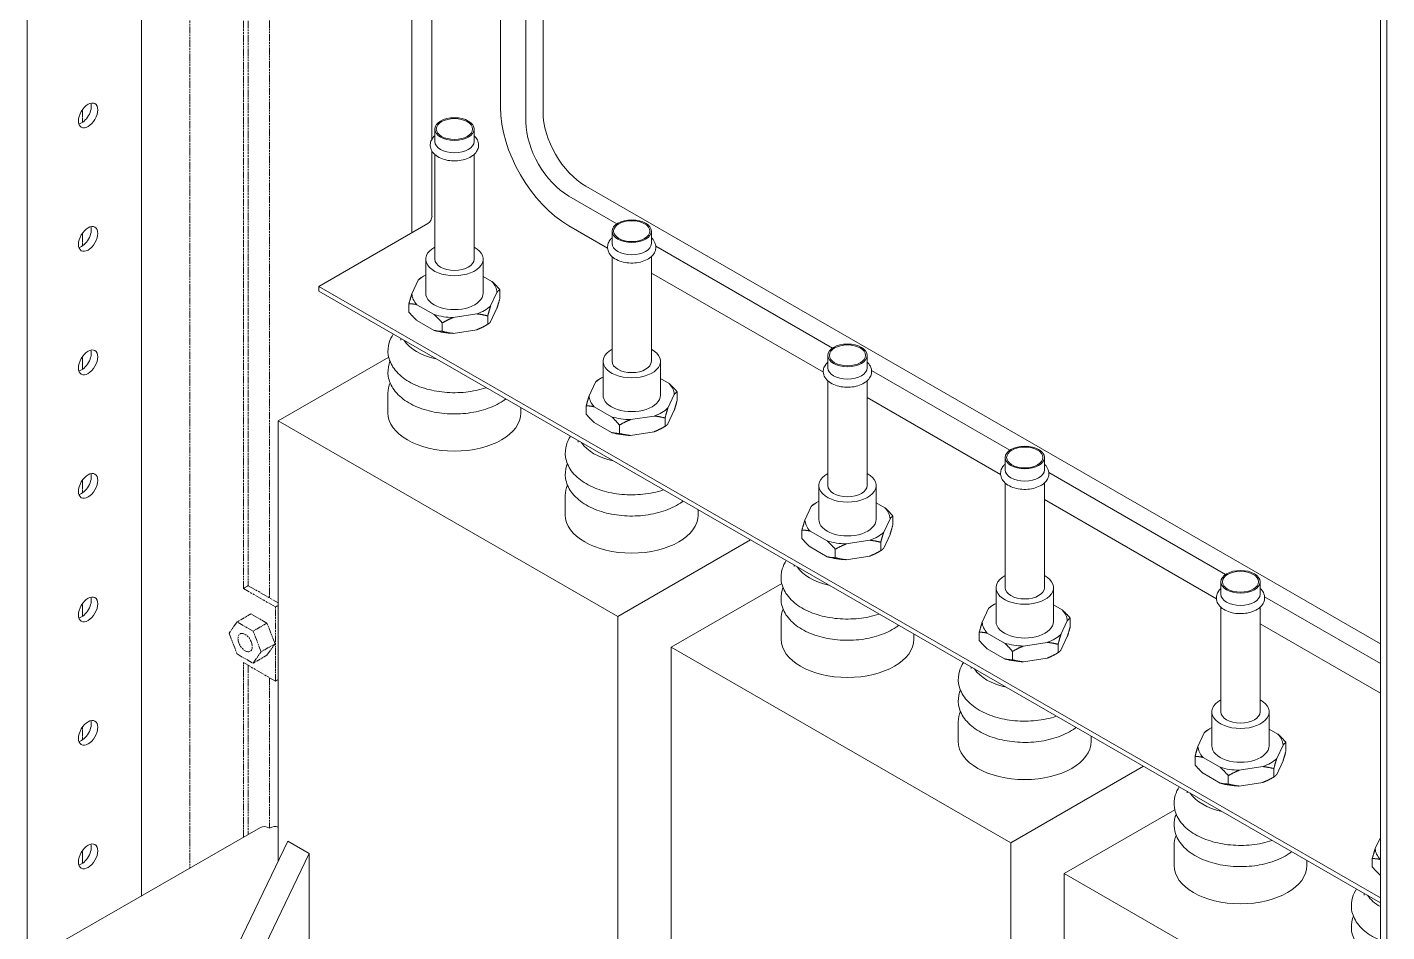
# Model space of a CAD drawing. Header units: millimetres. Extents: x 0 to 8410, y 0 to 5940.
# Drawn here: x 6887.2 to 7337.3, y 4043.9 to 4343.3 of the extents above; entities that cross this region are included whole.
import ezdxf

# ---------------------------------------------------------------- set-up
doc = ezdxf.new("R2010")
doc.units = ezdxf.units.MM
doc.header["$LTSCALE"] = 10
doc.linetypes.add('DOUBLE_DASH_CHAIN', pattern=[1.2403, 0.6614, -0.0827, 0.1654, -0.0827, 0.1654, -0.0827])
doc.layers.add('가시적인 것(ISO)', color=3, linetype='Continuous', lineweight=5, true_color=0x00ff00)
doc.layers.add('참조(ISO)', color=6, linetype='DOUBLE_DASH_CHAIN', lineweight=5, true_color=0xff00ff)

msp = doc.modelspace()

# ---------------------------------------------------------------- linework, layer by layer
at = {"layer": '가시적인 것(ISO)'}
for p, q in [((6887.18, 3452.78), (6887.18, 5110.31)), ((7335.14, 3155.53), (7335.14, 4844.17)), ((7337.26, 3154.3), (7337.26, 4842.95)), ((7014.47, 4275.29), (7014.47, 4607.99)), ((7021.18, 4306.33), (7021.18, 4589.82)), ((7043.81, 4501.6), (7043.81, 4316.84)), ((7052.3, 4311.95), (7052.3, 4496.72)), ((7057.95, 4499.97), (7057.95, 4315.21)), ((6925.02, 4055.76), (6925.02, 4374.74)), ((7022.11, 4309.64), (7022.11, 4305.55)), ((7035.11, 4309.64), (7035.11, 4305.55)), ((7021.18, 4280.79), (7021.18, 4302.32)), ((7022.11, 4301.21), (7022.11, 4266.55)), ((7035.11, 4301.21), (7035.11, 4266.55)), ((7072.09, 4290.71), (7335.14, 4139.24)), ((7082.37, 4278.28), (7066.44, 4287.46)), ((6983.71, 4257.57), (7019.77, 4278.34)), ((7066.44, 4277.65), (7079.31, 4270.23)), ((7080.8, 4275.84), (7080.8, 4271.75)), ((7093.8, 4275.84), (7093.8, 4271.75)), ((7080.8, 4267.42), (7080.8, 4232.76)), ((7093.8, 4267.42), (7093.8, 4232.76)), ((7153.79, 4237.16), (7095.28, 4270.85)), ((7019.11, 4266.55), (7019.11, 4255.35)), ((7038.11, 4266.55), (7038.11, 4255.35)), ((7016.61, 4259.61), (7014.52, 4255.13)), ((7018.61, 4261.07), (7017.57, 4260.47)), ((7041, 4259.21), (7038.11, 4260.88)), ((7093.8, 4261.89), (7150.73, 4229.11)), ((6983.71, 4255.94), (6983.71, 4257.57)), ((7335.14, 4055.2), (6983.71, 4257.57)), ((7335.14, 4053.56), (6983.71, 4255.94)), ((7040.6, 4251.1), (7042.69, 4255.58)), ((7043.67, 4253.67), (7043.67, 4256.45)), ((7013.55, 4249.03), (7013.55, 4251.8)), ((7016.21, 4251.5), (7021.91, 4248.22)), ((7042.69, 4250.35), (7040.6, 4245.87)), ((7021.91, 4242.98), (7016.21, 4246.27)), ((7024.57, 4242.68), (7024.57, 4245.46)), ((7028.21, 4247.24), (7035.99, 4248.45)), ((7038.61, 4244.41), (7039.65, 4245.01)), ((7039.63, 4245), (7039.63, 4247.78)), ((7010.91, 4240.27), (7010.91, 4239.74)), ((7035.99, 4243.21), (7028.21, 4242.01)), ((7006.85, 4234.12), (6970.27, 4213.06)), ((7077.8, 4232.76), (7077.8, 4221.56)), ((7096.8, 4232.76), (7096.8, 4221.56)), ((7152.22, 4234.72), (7152.22, 4230.63)), ((7165.22, 4234.72), (7165.22, 4230.63)), ((7077.3, 4227.27), (7076.26, 4226.67)), ((7099.69, 4225.41), (7096.8, 4227.08)), ((7152.22, 4226.29), (7152.22, 4191.63)), ((7165.22, 4226.29), (7165.22, 4191.63)), ((7212.48, 4203.36), (7166.7, 4229.72)), ((7006.61, 4222.16), (7006.61, 4215.7)), ((7075.3, 4225.81), (7073.21, 4221.33)), ((7102.35, 4219.87), (7102.35, 4222.65)), ((7050.61, 4217.41), (7050.61, 4215.7)), ((7072.24, 4215.23), (7072.24, 4218.01)), ((7074.9, 4217.7), (7080.6, 4214.42)), ((7099.29, 4217.3), (7101.38, 4221.79)), ((7165.22, 4220.76), (7209.42, 4195.31)), ((6970.27, 4213.06), (7082.7, 4148.31)), ((6970.27, 4067.27), (6970.27, 4213.06)), ((7086.9, 4213.45), (7094.68, 4214.65)), ((7098.32, 4211.2), (7098.32, 4213.98)), ((7101.38, 4216.55), (7099.29, 4212.07)), ((7080.6, 4209.19), (7074.9, 4212.47)), ((7083.26, 4208.88), (7083.26, 4211.66)), ((7094.68, 4209.42), (7086.9, 4208.22)), ((7097.3, 4210.61), (7098.34, 4211.21)), ((7069.6, 4206.48), (7069.6, 4205.94)), ((7210.91, 4200.92), (7210.91, 4196.83)), ((7223.91, 4200.92), (7223.91, 4196.83)), ((7283.89, 4162.23), (7225.39, 4195.92)), ((7149.22, 4191.63), (7149.22, 4180.43)), ((7168.22, 4191.63), (7168.22, 4180.43)), ((7210.91, 4192.49), (7210.91, 4157.83)), ((7223.91, 4192.49), (7223.91, 4157.83)), ((7065.3, 4188.36), (7065.3, 4181.91)), ((7148.72, 4186.15), (7147.67, 4185.54)), ((7171.11, 4184.29), (7168.22, 4185.95)), ((7223.91, 4186.97), (7280.83, 4154.18)), ((7109.3, 4183.62), (7109.3, 4181.91)), ((7146.72, 4184.68), (7144.63, 4180.2)), ((7173.77, 4178.75), (7173.77, 4181.53)), ((7143.66, 4174.1), (7143.66, 4176.88)), ((7170.71, 4176.18), (7172.8, 4180.66)), ((7082.7, 4148.31), (7126.65, 4173.62)), ((7146.32, 4176.57), (7152.02, 4173.29)), ((7158.32, 4172.32), (7166.1, 4173.52)), ((7169.74, 4170.08), (7169.74, 4172.86)), ((7172.8, 4175.43), (7170.71, 4170.94)), ((7152.02, 4168.06), (7146.32, 4171.34)), ((7154.68, 4167.75), (7154.68, 4170.53)), ((7166.1, 4168.29), (7158.32, 4167.09)), ((7168.72, 4169.48), (7169.76, 4170.09)), ((7141.02, 4165.35), (7141.02, 4164.82)), ((7136.96, 4159.2), (7100.38, 4138.13)), ((7282.32, 4159.79), (7282.32, 4155.7)), ((7295.32, 4159.79), (7295.32, 4155.7)), ((7207.91, 4157.83), (7207.91, 4146.63)), ((7226.91, 4157.83), (7226.91, 4146.63)), ((7335.14, 4132.72), (7296.81, 4154.79)), ((7205.41, 4150.89), (7203.32, 4146.4)), ((7207.4, 4152.35), (7206.36, 4151.74)), ((7229.8, 4150.49), (7226.91, 4152.16)), ((7282.32, 4151.36), (7282.32, 4116.71)), ((7295.32, 4151.36), (7295.32, 4116.71)), ((7082.7, 3955.62), (7082.7, 4148.31)), ((7136.72, 4147.24), (7136.72, 4140.78)), ((7229.4, 4142.38), (7231.49, 4146.86)), ((7232.46, 4144.95), (7232.46, 4147.73)), ((7295.32, 4145.84), (7335.14, 4122.91)), ((7180.72, 4142.49), (7180.72, 4140.78)), ((7202.35, 4140.3), (7202.35, 4143.08)), ((7205.01, 4142.78), (7210.71, 4139.5)), ((7231.49, 4141.63), (7229.4, 4137.15)), ((7100.38, 4138.13), (7212.81, 4073.39)), ((7100.38, 3992.34), (7100.38, 4138.13)), ((7210.71, 4134.26), (7205.01, 4137.54)), ((7213.37, 4133.96), (7213.37, 4136.74)), ((7217.01, 4138.52), (7224.79, 4139.72)), ((7227.41, 4135.69), (7228.45, 4136.29)), ((7228.43, 4136.28), (7228.43, 4139.06)), ((7224.79, 4134.49), (7217.01, 4133.29)), ((7199.71, 4131.55), (7199.71, 4131.02)), ((7279.32, 4116.71), (7279.32, 4105.51)), ((7298.32, 4116.71), (7298.32, 4105.51)), ((7195.41, 4113.44), (7195.41, 4106.98)), ((7276.83, 4109.76), (7274.74, 4105.28)), ((7278.82, 4111.22), (7277.78, 4110.62)), ((7301.22, 4109.36), (7298.32, 4111.03)), ((7239.41, 4108.69), (7239.41, 4106.98)), ((7300.82, 4101.25), (7302.91, 4105.74)), ((7303.88, 4103.82), (7303.88, 4106.6)), ((7273.77, 4099.18), (7273.77, 4101.96)), ((7276.43, 4101.65), (7282.13, 4098.37)), ((7302.91, 4100.5), (7300.82, 4096.02)), ((7212.81, 4073.39), (7256.76, 4098.7)), ((7282.13, 4093.14), (7276.43, 4096.42)), ((7288.43, 4097.4), (7296.21, 4098.6)), ((7299.85, 4095.15), (7299.85, 4097.93)), ((7284.79, 4092.83), (7284.79, 4095.61)), ((7296.21, 4093.37), (7288.43, 4092.16)), ((7298.82, 4094.56), (7299.86, 4095.16)), ((7271.12, 4090.43), (7271.12, 4089.89)), ((7267.07, 4084.27), (7230.49, 4063.21)), ((6964.45, 4078.47), (6895.15, 4038.56)), ((6973.45, 4073.88), (6946.23, 4017.32)), ((6973.45, 4073.88), (6980.52, 4069.8)), ((7212.81, 3880.69), (7212.81, 4073.39)), ((7335.14, 4075.15), (7333.43, 4071.48)), ((6953.3, 4013.25), (6980.52, 4069.8)), ((6980.52, 4028.93), (6980.52, 4069.8)), ((7266.82, 4072.31), (7266.82, 4065.86)), ((7310.82, 4067.56), (7310.82, 4065.86)), ((7332.46, 4065.38), (7332.46, 4068.16)), ((7335.12, 4067.85), (7335.14, 4067.84)), ((7230.49, 4063.21), (7335.14, 4002.94)), ((7230.49, 3917.42), (7230.49, 4063.21)), ((7335.14, 4062.61), (7335.12, 4062.62)), ((7329.81, 4056.63), (7329.81, 4056.09))]:
    msp.add_line(p, q, dxfattribs=at)
for centre, major_axis, ratio in [((6907.34, 4314.15), (-2.25, -3.9), 0.578093), ((7028.61, 4309.64), (6.5, 0), 0.575862), ((7028.61, 4309.64), (6, 0), 0.575862), ((6907.34, 4273.27), (-2.25, -3.9), 0.578093), ((7087.3, 4275.84), (6.5, 0), 0.575862), ((7087.3, 4275.84), (6, 0), 0.575862), ((6907.34, 4232.4), (-2.25, -3.9), 0.578093), ((7158.72, 4234.72), (6.5, 0), 0.575862), ((7158.72, 4234.72), (6, 0), 0.575862), ((7217.41, 4200.92), (6.5, 0), 0.575862), ((7217.41, 4200.92), (6, 0), 0.575862), ((6907.34, 4191.52), (-2.25, -3.9), 0.578093), ((7288.82, 4159.79), (6.5, 0), 0.575862), ((7288.82, 4159.79), (6, 0), 0.575862), ((6907.34, 4150.64), (-2.25, -3.9), 0.578093), ((6907.34, 4109.77), (-2.25, -3.9), 0.578093), ((6907.34, 4068.89), (-2.25, -3.9), 0.578093)]:
    msp.add_ellipse(centre, major_axis=major_axis, ratio=ratio, dxfattribs=at)
for centre, major_axis, ratio, start_param, end_param in [((6905.22, 4315.37), (2.25, 3.9), 0.578093, 3.631445, 5.793333), ((7066.44, 4303.81), (15.97, -27.73), 0.578093, 3.928925, 5.499721), ((7066.44, 4303.81), (-9.98, 17.33), 0.578093, 0.787332, 2.358128), ((7072.09, 4307.07), (9.98, -17.33), 0.578093, 3.928925, 5.499721), ((7028.61, 4305.55), (6.5, 0), 0.575862, 3.141593, 6.283185), ((7019.77, 4279.98), (1, 1.73), 0.578093, 3.925057, 5.495853), ((6905.22, 4274.5), (2.25, 3.9), 0.578093, 3.631445, 5.793333), ((7087.3, 4271.75), (6.5, 0), 0.575862, 3.141593, 6.283185), ((7028.61, 4266.55), (9.5, 0), 0.575862, 2.324317, 7.100461), ((7028.61, 4266.55), (6.5, 0), 0.575862, 3.141593, 6.283185), ((7028.61, 4255.35), (-14.09, 0), 0.575862, 5.45242, 5.731342), ((7028.61, 4255.35), (14.09, 0), 0.575862, 0.028245, 0.495354), ((7028.61, 4255.35), (-14.09, 0), 0.575862, 0.028245, 0.495354), ((7028.61, 4255.35), (-9.5, 0), 0.575862, 0, 3.141593), ((7028.61, 4255.35), (14.09, 0), 0.575862, 5.264233, 5.731342), ((7028.61, 4255.35), (14.09, 0), 0.575862, 4.217035, 4.684144), ((7028.61, 4250.12), (-14.09, 0), 0.575862, 2.12264, 2.360047), ((7028.61, 4250.12), (-14.09, 0), 0.575862, 1.075442, 1.542552), ((6905.22, 4233.62), (2.25, 3.9), 0.578093, 3.631445, 5.793333), ((7028.61, 4243.17), (-17.7, 0), 0.575862, 0.353573, 1.217223), ((7087.3, 4232.76), (9.5, 0), 0.575862, 2.324317, 7.100461), ((7087.3, 4232.76), (6.5, 0), 0.575862, 3.141593, 6.283185), ((7087.3, 4221.56), (-14.09, 0), 0.575862, 5.45242, 5.731342), ((7158.72, 4230.63), (6.5, 0), 0.575862, 3.141593, 6.283185), ((7087.3, 4221.56), (14.09, 0), 0.575862, 0.028245, 0.495354), ((7087.3, 4221.56), (-14.09, 0), 0.575862, 0.028245, 0.495354), ((7087.3, 4221.56), (-9.5, 0), 0.575862, 0, 3.141593), ((7087.3, 4221.56), (14.09, 0), 0.575862, 5.264233, 5.731342), ((7028.61, 4215.7), (22, 0), 0.575862, 3.141593, 6.283185), ((7087.3, 4221.56), (14.09, 0), 0.575862, 4.217035, 4.684144), ((7087.3, 4216.33), (-14.09, 0), 0.575862, 1.075442, 1.542552), ((7087.3, 4216.33), (-14.09, 0), 0.575862, 2.12264, 2.360047), ((7087.3, 4209.38), (-17.7, 0), 0.575862, 0.353573, 1.217223), ((6905.22, 4192.74), (2.25, 3.9), 0.578093, 3.631445, 5.793333), ((7158.72, 4191.63), (9.5, 0), 0.575862, 2.324317, 7.100461), ((7217.41, 4196.83), (6.5, 0), 0.575862, 3.141593, 6.283185), ((7158.72, 4191.63), (6.5, 0), 0.575862, 3.141593, 6.283185), ((7158.72, 4180.43), (-14.09, 0), 0.575862, 5.45242, 5.731342), ((7087.3, 4181.91), (22, 0), 0.575862, 3.141593, 6.283185), ((7158.72, 4180.43), (14.09, 0), 0.575862, 0.028245, 0.495354), ((7158.72, 4180.43), (-14.09, 0), 0.575862, 0.028245, 0.495354), ((7158.72, 4180.43), (-9.5, 0), 0.575862, 0, 3.141593), ((7158.72, 4180.43), (14.09, 0), 0.575862, 4.217035, 4.684144), ((7158.72, 4180.43), (14.09, 0), 0.575862, 5.264233, 5.731342), ((7158.72, 4175.2), (-14.09, 0), 0.575862, 1.075442, 1.542552), ((7158.72, 4175.2), (-14.09, 0), 0.575862, 2.12264, 2.360047), ((7158.72, 4168.25), (-17.7, 0), 0.575862, 0.353573, 1.217223), ((7217.41, 4157.83), (9.5, 0), 0.575862, 2.324317, 7.100461), ((6905.22, 4151.86), (2.25, 3.9), 0.578093, 3.631445, 5.793333), ((7217.41, 4157.83), (6.5, 0), 0.575862, 3.141593, 6.283185), ((7288.82, 4155.7), (6.5, 0), 0.575862, 3.141593, 6.283185), ((7217.41, 4146.63), (-14.09, 0), 0.575862, 5.45242, 5.731342), ((7217.41, 4146.63), (14.09, 0), 0.575862, 0.028245, 0.495354), ((7217.41, 4146.63), (-14.09, 0), 0.575862, 0.028245, 0.495354), ((7217.41, 4146.63), (-9.5, 0), 0.575862, 0, 3.141593), ((7158.72, 4140.78), (22, 0), 0.575862, 3.141593, 6.283185), ((7217.41, 4146.63), (14.09, 0), 0.575862, 5.264233, 5.731342), ((7217.41, 4146.63), (14.09, 0), 0.575862, 4.217035, 4.684144), ((7217.41, 4141.4), (-14.09, 0), 0.575862, 1.075442, 1.542552), ((7217.41, 4141.4), (-14.09, 0), 0.575862, 2.12264, 2.360047), ((7217.41, 4134.45), (-17.7, 0), 0.575862, 0.353573, 1.217223), ((7288.82, 4116.71), (9.5, 0), 0.575862, 2.324317, 7.100461), ((6905.22, 4110.99), (2.25, 3.9), 0.578093, 3.631445, 5.793333), ((7288.82, 4116.71), (6.5, 0), 0.575862, 3.141593, 6.283185), ((7288.82, 4105.51), (-14.09, 0), 0.575862, 5.45242, 5.731342), ((7288.82, 4105.51), (14.09, 0), 0.575862, 0.028245, 0.495354), ((7217.41, 4106.98), (22, 0), 0.575862, 3.141593, 6.283185), ((7288.82, 4105.51), (-14.09, 0), 0.575862, 0.028245, 0.495354), ((7288.82, 4105.51), (-9.5, 0), 0.575862, 0, 3.141593), ((7288.82, 4105.51), (14.09, 0), 0.575862, 5.264233, 5.731342), ((7288.82, 4105.51), (14.09, 0), 0.575862, 4.217035, 4.684144), ((7288.82, 4100.27), (-14.09, 0), 0.575862, 1.075442, 1.542552), ((7288.82, 4100.27), (-14.09, 0), 0.575862, 2.12264, 2.360047), ((7288.82, 4093.33), (-17.7, 0), 0.575862, 0.353573, 1.217223), ((6967.44, 4073.27), (-2.99, 5.2), 0.578093, 5.499721, 6.283185), ((6967.44, 4073.27), (2.99, 5.2), 0.578093, 0.053737, 0.783464), ((6905.22, 4070.11), (2.25, 3.9), 0.578093, 3.631445, 5.793333), ((7347.51, 4071.71), (-14.09, 0), 0.575862, 0.028245, 0.495354), ((7288.82, 4065.86), (22, 0), 0.575862, 3.141593, 6.283185), ((7347.51, 4059.53), (-17.7, 0), 0.575862, 0.353573, 0.796635)]:
    msp.add_ellipse(centre, major_axis=major_axis, ratio=ratio, start_param=start_param, end_param=end_param, dxfattribs=at)
for points, knots in [([(7035.11, 4307.44), (7035.31, 4307.25), (7035.5, 4307.06), (7036.07, 4306.35), (7036.38, 4305.76), (7036.63, 4304.62), (7036.64, 4304.09), (7036.42, 4303.07), (7036.21, 4302.59), (7035.59, 4301.65), (7035.15, 4301.21), (7034.06, 4300.4), (7033.38, 4300.04), (7031.89, 4299.49), (7031.06, 4299.29), (7029.38, 4299.08), (7028.51, 4299.05), (7026.82, 4299.18), (7025.99, 4299.33), (7024.42, 4299.79), (7023.68, 4300.11), (7022.39, 4300.92), (7021.82, 4301.41), (7021.03, 4302.51), (7020.77, 4303.09), (7020.57, 4304.22), (7020.6, 4304.75), (7020.86, 4305.76), (7021.09, 4306.23), (7021.61, 4306.94), (7021.84, 4307.2), (7022.11, 4307.44)], [0.220737, 0.220737, 0.220737, 0.220737, 0.35044, 0.35044, 0.656875, 0.656875, 0.904548, 0.904548, 1.151204, 1.151204, 1.442444, 1.442444, 1.784563, 1.784563, 2.13682, 2.13682, 2.484528, 2.484528, 2.831514, 2.831514, 3.182606, 3.182606, 3.531224, 3.531224, 3.829126, 3.829126, 4.073744, 4.073744, 4.323595, 4.323595, 4.491652, 4.491652, 4.491652, 4.491652]), ([(7093.8, 4273.64), (7094, 4273.46), (7094.19, 4273.26), (7094.76, 4272.55), (7095.07, 4271.97), (7095.32, 4270.83), (7095.33, 4270.29), (7095.11, 4269.27), (7094.9, 4268.79), (7094.28, 4267.85), (7093.84, 4267.41), (7092.75, 4266.6), (7092.07, 4266.25), (7090.58, 4265.69), (7089.75, 4265.5), (7088.07, 4265.28), (7087.2, 4265.26), (7085.51, 4265.38), (7084.68, 4265.53), (7083.11, 4266), (7082.37, 4266.31), (7081.08, 4267.12), (7080.51, 4267.61), (7079.72, 4268.71), (7079.46, 4269.29), (7079.26, 4270.42), (7079.29, 4270.95), (7079.55, 4271.96), (7079.78, 4272.43), (7080.3, 4273.14), (7080.53, 4273.4), (7080.8, 4273.64)], [0.220737, 0.220737, 0.220737, 0.220737, 0.35044, 0.35044, 0.656875, 0.656875, 0.904548, 0.904548, 1.151204, 1.151204, 1.442444, 1.442444, 1.784563, 1.784563, 2.13682, 2.13682, 2.484528, 2.484528, 2.831514, 2.831514, 3.182606, 3.182606, 3.531224, 3.531224, 3.829126, 3.829126, 4.073744, 4.073744, 4.323595, 4.323595, 4.491652, 4.491652, 4.491652, 4.491652]), ([(7039.15, 4224.01), (7039.11, 4224), (7039.08, 4223.99), (7036.94, 4223.28), (7034.67, 4222.81), (7030.03, 4222.32), (7027.66, 4222.3), (7023.02, 4222.73), (7020.76, 4223.17), (7016.53, 4224.48), (7014.56, 4225.36), (7011.15, 4227.53), (7009.7, 4228.83), (7007.64, 4231.68), (7006.96, 4233.22), (7006.5, 4236.2), (7006.61, 4237.62), (7007.32, 4239.94), (7007.78, 4240.87), (7008.36, 4241.74)], [1.829443, 1.829443, 1.829443, 1.829443, 1.835235, 1.835235, 2.176147, 2.176147, 2.513887, 2.513887, 2.851509, 2.851509, 3.192151, 3.192151, 3.532217, 3.532217, 3.839092, 3.839092, 4.101074, 4.101074, 4.293837, 4.293837, 4.293837, 4.293837]), ([(7045.61, 4220.29), (7045.32, 4220.07), (7045.02, 4219.86), (7043.06, 4218.54), (7041.13, 4217.64), (7036.94, 4216.25), (7034.67, 4215.78), (7030.03, 4215.29), (7027.66, 4215.27), (7023.02, 4215.7), (7020.76, 4216.14), (7016.53, 4217.45), (7014.56, 4218.33), (7011.15, 4220.5), (7009.7, 4221.8), (7007.64, 4224.65), (7006.96, 4226.19), (7006.5, 4229.17), (7006.61, 4230.59), (7007.1, 4232.19), (7007.19, 4232.45), (7007.3, 4232.71)], [1.433438, 1.433438, 1.433438, 1.433438, 1.495979, 1.495979, 1.835235, 1.835235, 2.176147, 2.176147, 2.513887, 2.513887, 2.851509, 2.851509, 3.192151, 3.192151, 3.532217, 3.532217, 3.839092, 3.839092, 4.101074, 4.101074, 4.152965, 4.152965, 4.152965, 4.152965]), ([(7165.22, 4232.51), (7165.42, 4232.33), (7165.61, 4232.13), (7166.18, 4231.42), (7166.48, 4230.84), (7166.74, 4229.7), (7166.74, 4229.16), (7166.53, 4228.14), (7166.32, 4227.66), (7165.7, 4226.73), (7165.26, 4226.29), (7164.17, 4225.47), (7163.49, 4225.12), (7161.99, 4224.57), (7161.17, 4224.37), (7159.48, 4224.15), (7158.62, 4224.13), (7156.93, 4224.26), (7156.09, 4224.4), (7154.53, 4224.87), (7153.79, 4225.19), (7152.49, 4226), (7151.93, 4226.49), (7151.14, 4227.58), (7150.87, 4228.16), (7150.68, 4229.29), (7150.7, 4229.82), (7150.96, 4230.83), (7151.2, 4231.31), (7151.71, 4232.01), (7151.95, 4232.28), (7152.22, 4232.51)], [0.220737, 0.220737, 0.220737, 0.220737, 0.35044, 0.35044, 0.656875, 0.656875, 0.904548, 0.904548, 1.151204, 1.151204, 1.442444, 1.442444, 1.784563, 1.784563, 2.13682, 2.13682, 2.484528, 2.484528, 2.831514, 2.831514, 3.182606, 3.182606, 3.531224, 3.531224, 3.829126, 3.829126, 4.073744, 4.073744, 4.323595, 4.323595, 4.491652, 4.491652, 4.491652, 4.491652]), ([(7097.84, 4190.21), (7097.8, 4190.2), (7097.77, 4190.19), (7095.63, 4189.48), (7093.36, 4189.01), (7088.72, 4188.52), (7086.35, 4188.51), (7081.71, 4188.93), (7079.45, 4189.37), (7075.22, 4190.69), (7073.25, 4191.57), (7069.84, 4193.74), (7068.39, 4195.03), (7066.33, 4197.89), (7065.65, 4199.42), (7065.19, 4202.41), (7065.3, 4203.83), (7066.01, 4206.14), (7066.47, 4207.08), (7067.05, 4207.95)], [1.829443, 1.829443, 1.829443, 1.829443, 1.835235, 1.835235, 2.176147, 2.176147, 2.513887, 2.513887, 2.851509, 2.851509, 3.192151, 3.192151, 3.532217, 3.532217, 3.839092, 3.839092, 4.101074, 4.101074, 4.293837, 4.293837, 4.293837, 4.293837]), ([(7104.3, 4186.49), (7104.01, 4186.27), (7103.71, 4186.06), (7101.75, 4184.74), (7099.82, 4183.84), (7095.63, 4182.45), (7093.36, 4181.98), (7088.72, 4181.49), (7086.35, 4181.48), (7081.71, 4181.9), (7079.45, 4182.34), (7075.22, 4183.66), (7073.25, 4184.53), (7069.84, 4186.71), (7068.39, 4188), (7066.33, 4190.86), (7065.65, 4192.39), (7065.19, 4195.38), (7065.3, 4196.79), (7065.79, 4198.39), (7065.88, 4198.65), (7065.99, 4198.91)], [1.433438, 1.433438, 1.433438, 1.433438, 1.495979, 1.495979, 1.835235, 1.835235, 2.176147, 2.176147, 2.513887, 2.513887, 2.851509, 2.851509, 3.192151, 3.192151, 3.532217, 3.532217, 3.839092, 3.839092, 4.101074, 4.101074, 4.152965, 4.152965, 4.152965, 4.152965]), ([(7223.91, 4198.72), (7224.11, 4198.53), (7224.3, 4198.33), (7224.87, 4197.62), (7225.17, 4197.04), (7225.43, 4195.9), (7225.43, 4195.37), (7225.22, 4194.34), (7225.01, 4193.86), (7224.39, 4192.93), (7223.95, 4192.49), (7222.86, 4191.68), (7222.18, 4191.32), (7220.68, 4190.77), (7219.86, 4190.57), (7218.17, 4190.36), (7217.31, 4190.33), (7215.62, 4190.46), (7214.78, 4190.61), (7213.22, 4191.07), (7212.48, 4191.39), (7211.18, 4192.2), (7210.62, 4192.69), (7209.83, 4193.78), (7209.56, 4194.37), (7209.37, 4195.5), (7209.39, 4196.03), (7209.65, 4197.03), (7209.89, 4197.51), (7210.4, 4198.22), (7210.64, 4198.48), (7210.91, 4198.72)], [0.220737, 0.220737, 0.220737, 0.220737, 0.35044, 0.35044, 0.656875, 0.656875, 0.904548, 0.904548, 1.151204, 1.151204, 1.442444, 1.442444, 1.784563, 1.784563, 2.13682, 2.13682, 2.484528, 2.484528, 2.831514, 2.831514, 3.182606, 3.182606, 3.531224, 3.531224, 3.829126, 3.829126, 4.073744, 4.073744, 4.323595, 4.323595, 4.491652, 4.491652, 4.491652, 4.491652]), ([(7169.26, 4149.09), (7169.22, 4149.08), (7169.19, 4149.06), (7167.05, 4148.36), (7164.78, 4147.88), (7160.13, 4147.4), (7157.76, 4147.38), (7153.13, 4147.8), (7150.86, 4148.24), (7146.63, 4149.56), (7144.67, 4150.44), (7141.26, 4152.61), (7139.81, 4153.91), (7137.74, 4156.76), (7137.07, 4158.3), (7136.61, 4161.28), (7136.72, 4162.7), (7137.43, 4165.01), (7137.88, 4165.95), (7138.46, 4166.82)], [1.829443, 1.829443, 1.829443, 1.829443, 1.835235, 1.835235, 2.176147, 2.176147, 2.513887, 2.513887, 2.851509, 2.851509, 3.192151, 3.192151, 3.532217, 3.532217, 3.839092, 3.839092, 4.101074, 4.101074, 4.293837, 4.293837, 4.293837, 4.293837]), ([(7175.72, 4145.37), (7175.43, 4145.15), (7175.13, 4144.94), (7173.16, 4143.62), (7171.24, 4142.71), (7167.05, 4141.33), (7164.78, 4140.85), (7160.13, 4140.36), (7157.76, 4140.35), (7153.13, 4140.77), (7150.86, 4141.21), (7146.63, 4142.53), (7144.67, 4143.41), (7141.26, 4145.58), (7139.81, 4146.87), (7137.74, 4149.73), (7137.07, 4151.26), (7136.61, 4154.25), (7136.72, 4155.67), (7137.21, 4157.27), (7137.3, 4157.53), (7137.4, 4157.78)], [1.433438, 1.433438, 1.433438, 1.433438, 1.495979, 1.495979, 1.835235, 1.835235, 2.176147, 2.176147, 2.513887, 2.513887, 2.851509, 2.851509, 3.192151, 3.192151, 3.532217, 3.532217, 3.839092, 3.839092, 4.101074, 4.101074, 4.152965, 4.152965, 4.152965, 4.152965]), ([(7295.32, 4157.59), (7295.53, 4157.41), (7295.71, 4157.21), (7296.29, 4156.5), (7296.59, 4155.92), (7296.85, 4154.78), (7296.85, 4154.24), (7296.64, 4153.22), (7296.43, 4152.74), (7295.8, 4151.8), (7295.37, 4151.36), (7294.28, 4150.55), (7293.6, 4150.2), (7292.1, 4149.64), (7291.28, 4149.45), (7289.59, 4149.23), (7288.73, 4149.21), (7287.03, 4149.33), (7286.2, 4149.48), (7284.63, 4149.95), (7283.9, 4150.26), (7282.6, 4151.07), (7282.04, 4151.56), (7281.25, 4152.66), (7280.98, 4153.24), (7280.79, 4154.37), (7280.81, 4154.9), (7281.07, 4155.91), (7281.31, 4156.38), (7281.82, 4157.09), (7282.06, 4157.35), (7282.32, 4157.59)], [0.220737, 0.220737, 0.220737, 0.220737, 0.35044, 0.35044, 0.656875, 0.656875, 0.904548, 0.904548, 1.151204, 1.151204, 1.442444, 1.442444, 1.784563, 1.784563, 2.13682, 2.13682, 2.484528, 2.484528, 2.831514, 2.831514, 3.182606, 3.182606, 3.531224, 3.531224, 3.829126, 3.829126, 4.073744, 4.073744, 4.323595, 4.323595, 4.491652, 4.491652, 4.491652, 4.491652]), ([(7227.95, 4115.29), (7227.91, 4115.28), (7227.88, 4115.27), (7225.74, 4114.56), (7223.47, 4114.08), (7218.82, 4113.6), (7216.45, 4113.58), (7211.82, 4114.01), (7209.55, 4114.45), (7205.32, 4115.76), (7203.36, 4116.64), (7199.95, 4118.81), (7198.5, 4120.11), (7196.43, 4122.96), (7195.76, 4124.5), (7195.3, 4127.48), (7195.41, 4128.9), (7196.12, 4131.22), (7196.57, 4132.15), (7197.15, 4133.02)], [1.829443, 1.829443, 1.829443, 1.829443, 1.835235, 1.835235, 2.176147, 2.176147, 2.513887, 2.513887, 2.851509, 2.851509, 3.192151, 3.192151, 3.532217, 3.532217, 3.839092, 3.839092, 4.101074, 4.101074, 4.293837, 4.293837, 4.293837, 4.293837]), ([(7234.41, 4111.57), (7234.12, 4111.35), (7233.82, 4111.14), (7231.85, 4109.82), (7229.93, 4108.91), (7225.74, 4107.53), (7223.47, 4107.05), (7218.82, 4106.57), (7216.45, 4106.55), (7211.82, 4106.98), (7209.55, 4107.42), (7205.32, 4108.73), (7203.36, 4109.61), (7199.95, 4111.78), (7198.5, 4113.08), (7196.43, 4115.93), (7195.76, 4117.47), (7195.3, 4120.45), (7195.41, 4121.87), (7195.9, 4123.47), (7195.99, 4123.73), (7196.09, 4123.99)], [1.433438, 1.433438, 1.433438, 1.433438, 1.495979, 1.495979, 1.835235, 1.835235, 2.176147, 2.176147, 2.513887, 2.513887, 2.851509, 2.851509, 3.192151, 3.192151, 3.532217, 3.532217, 3.839092, 3.839092, 4.101074, 4.101074, 4.152965, 4.152965, 4.152965, 4.152965]), ([(7299.36, 4074.16), (7299.33, 4074.15), (7299.29, 4074.14), (7297.16, 4073.43), (7294.89, 4072.96), (7290.24, 4072.47), (7287.87, 4072.46), (7283.23, 4072.88), (7280.97, 4073.32), (7276.74, 4074.64), (7274.78, 4075.51), (7271.37, 4077.69), (7269.92, 4078.98), (7267.85, 4081.84), (7267.18, 4083.37), (7266.72, 4086.36), (7266.83, 4087.77), (7267.54, 4090.09), (7267.99, 4091.03), (7268.57, 4091.9)], [1.829443, 1.829443, 1.829443, 1.829443, 1.835235, 1.835235, 2.176147, 2.176147, 2.513887, 2.513887, 2.851509, 2.851509, 3.192151, 3.192151, 3.532217, 3.532217, 3.839092, 3.839092, 4.101074, 4.101074, 4.293837, 4.293837, 4.293837, 4.293837]), ([(7305.83, 4070.44), (7305.54, 4070.22), (7305.24, 4070.01), (7303.27, 4068.69), (7301.35, 4067.79), (7297.16, 4066.4), (7294.89, 4065.93), (7290.24, 4065.44), (7287.87, 4065.43), (7283.23, 4065.85), (7280.97, 4066.29), (7276.74, 4067.6), (7274.78, 4068.48), (7271.37, 4070.66), (7269.92, 4071.95), (7267.85, 4074.81), (7267.18, 4076.34), (7266.72, 4079.33), (7266.83, 4080.74), (7267.32, 4082.34), (7267.41, 4082.6), (7267.51, 4082.86)], [1.433438, 1.433438, 1.433438, 1.433438, 1.495979, 1.495979, 1.835235, 1.835235, 2.176147, 2.176147, 2.513887, 2.513887, 2.851509, 2.851509, 3.192151, 3.192151, 3.532217, 3.532217, 3.839092, 3.839092, 4.101074, 4.101074, 4.152965, 4.152965, 4.152965, 4.152965]), ([(7335.14, 4041.05), (7333.93, 4041.56), (7332.8, 4042.14), (7330.06, 4043.89), (7328.61, 4045.18), (7326.54, 4048.04), (7325.87, 4049.57), (7325.41, 4052.56), (7325.52, 4053.98), (7326.22, 4056.29), (7326.68, 4057.23), (7327.26, 4058.1)], [2.984981, 2.984981, 2.984981, 2.984981, 3.192151, 3.192151, 3.532217, 3.532217, 3.839092, 3.839092, 4.101074, 4.101074, 4.293837, 4.293837, 4.293837, 4.293837]), ([(7335.14, 4034.02), (7333.93, 4034.53), (7332.8, 4035.11), (7330.06, 4036.86), (7328.61, 4038.15), (7326.54, 4041.01), (7325.87, 4042.54), (7325.41, 4045.53), (7325.52, 4046.95), (7326.01, 4048.54), (7326.1, 4048.81), (7326.2, 4049.06)], [2.984981, 2.984981, 2.984981, 2.984981, 3.192151, 3.192151, 3.532217, 3.532217, 3.839092, 3.839092, 4.101074, 4.101074, 4.152965, 4.152965, 4.152965, 4.152965])]:
    msp.add_open_spline(points, degree=3, knots=knots, dxfattribs=at)
for points, weights in [([(7016.61, 4259.61), (7017.07, 4260.17), (7017.57, 4260.47)], [1, 1.00800449542, 1.00027813778]), ([(7041, 4259.21), (7042.27, 4258.07), (7043.67, 4256.45)], [1, 1.00814602319, 1]), ([(7013.55, 4251.8), (7014.06, 4253.71), (7014.52, 4255.13)], [1, 1.00814602319, 1]), ([(7043.67, 4256.45), (7043.15, 4256.16), (7042.69, 4255.58)], [1, 1.00814602319, 1]), ([(7042.69, 4250.35), (7043.15, 4251.76), (7043.67, 4253.67)], [1, 1.00814602319, 1]), ([(7016.21, 4251.5), (7014.95, 4251.81), (7013.55, 4251.8)], [1, 1.00814602319, 1]), ([(7013.55, 4249.03), (7014.95, 4247.41), (7016.21, 4246.27)], [1, 1.00814602319, 1]), ([(7040.6, 4251.1), (7040.14, 4249.69), (7039.63, 4247.78)], [1, 1.00814602319, 1]), ([(7024.57, 4245.46), (7023.17, 4247.07), (7021.91, 4248.22)], [1, 1.00814602319, 1]), ([(7028.21, 4247.24), (7026.48, 4246.56), (7024.57, 4245.46)], [1, 1.00814602319, 1]), ([(7039.63, 4247.78), (7037.72, 4248.29), (7035.99, 4248.45)], [1, 1.00814602319, 1]), ([(7035.99, 4243.21), (7037.72, 4243.9), (7039.63, 4245)], [1, 1.00814602319, 1]), ([(7039.63, 4245), (7040.14, 4245.29), (7040.6, 4245.87)], [1, 1.00814602319, 1]), ([(7021.91, 4242.98), (7023.17, 4242.67), (7024.57, 4242.68)], [1, 1.00814602319, 1]), ([(7024.57, 4242.68), (7026.48, 4242.16), (7028.21, 4242.01)], [1, 1.00814602319, 1]), ([(7075.3, 4225.81), (7075.76, 4226.38), (7076.26, 4226.67)], [1, 1.00800449542, 1.00027813778]), ([(7099.69, 4225.41), (7100.96, 4224.27), (7102.35, 4222.65)], [1, 1.00814602319, 1]), ([(7102.35, 4222.65), (7101.84, 4222.36), (7101.38, 4221.79)], [1, 1.00814602319, 1]), ([(7072.24, 4218.01), (7072.75, 4219.92), (7073.21, 4221.33)], [1, 1.00814602319, 1]), ([(7074.9, 4217.7), (7073.64, 4218.01), (7072.24, 4218.01)], [1, 1.00814602319, 1]), ([(7099.29, 4217.3), (7098.83, 4215.89), (7098.32, 4213.98)], [1, 1.00814602319, 1]), ([(7101.38, 4216.55), (7101.84, 4217.97), (7102.35, 4219.87)], [1, 1.00814602319, 1]), ([(7072.24, 4215.23), (7073.64, 4213.61), (7074.9, 4212.47)], [1, 1.00814602319, 1]), ([(7083.26, 4211.66), (7081.86, 4213.27), (7080.6, 4214.42)], [1, 1.00814602319, 1]), ([(7086.9, 4213.45), (7085.17, 4212.76), (7083.26, 4211.66)], [1, 1.00814602319, 1]), ([(7098.32, 4213.98), (7096.41, 4214.5), (7094.68, 4214.65)], [1, 1.00814602319, 1]), ([(7080.6, 4209.19), (7081.86, 4208.88), (7083.26, 4208.88)], [1, 1.00814602319, 1]), ([(7083.26, 4208.88), (7085.17, 4208.37), (7086.9, 4208.22)], [1, 1.00814602319, 1]), ([(7094.68, 4209.42), (7096.41, 4210.1), (7098.32, 4211.2)], [1, 1.00814602319, 1]), ([(7098.32, 4211.2), (7098.83, 4211.5), (7099.29, 4212.07)], [1, 1.00814602319, 1]), ([(7146.72, 4184.68), (7147.17, 4185.25), (7147.67, 4185.54)], [1, 1.00800449542, 1.00027813778]), ([(7171.11, 4184.29), (7172.37, 4183.14), (7173.77, 4181.53)], [1, 1.00814602319, 1]), ([(7173.77, 4181.53), (7173.26, 4181.24), (7172.8, 4180.66)], [1, 1.00814602319, 1]), ([(7143.66, 4176.88), (7144.17, 4178.79), (7144.63, 4180.2)], [1, 1.00814602319, 1]), ([(7146.32, 4176.57), (7145.06, 4176.88), (7143.66, 4176.88)], [1, 1.00814602319, 1]), ([(7172.8, 4175.43), (7173.26, 4176.84), (7173.77, 4178.75)], [1, 1.00814602319, 1]), ([(7143.66, 4174.1), (7145.06, 4172.49), (7146.32, 4171.34)], [1, 1.00814602319, 1]), ([(7154.68, 4170.53), (7153.28, 4172.15), (7152.02, 4173.29)], [1, 1.00814602319, 1]), ([(7158.32, 4172.32), (7156.59, 4171.64), (7154.68, 4170.53)], [1, 1.00814602319, 1]), ([(7169.74, 4172.86), (7167.83, 4173.37), (7166.1, 4173.52)], [1, 1.00814602319, 1]), ([(7170.71, 4176.18), (7170.25, 4174.77), (7169.74, 4172.86)], [1, 1.00814602319, 1]), ([(7152.02, 4168.06), (7153.28, 4167.75), (7154.68, 4167.75)], [1, 1.00814602319, 1]), ([(7166.1, 4168.29), (7167.83, 4168.97), (7169.74, 4170.08)], [1, 1.00814602319, 1]), ([(7169.74, 4170.08), (7170.25, 4170.37), (7170.71, 4170.94)], [1, 1.00814602319, 1]), ([(7154.68, 4167.75), (7156.59, 4167.24), (7158.32, 4167.09)], [1, 1.00814602319, 1]), ([(7205.41, 4150.89), (7205.86, 4151.45), (7206.36, 4151.74)], [1, 1.00800449542, 1.00027813778]), ([(7229.8, 4150.49), (7231.06, 4149.34), (7232.46, 4147.73)], [1, 1.00814602319, 1]), ([(7202.35, 4143.08), (7202.86, 4144.99), (7203.32, 4146.4)], [1, 1.00814602319, 1]), ([(7232.46, 4147.73), (7231.95, 4147.44), (7231.49, 4146.86)], [1, 1.00814602319, 1]), ([(7205.01, 4142.78), (7203.75, 4143.09), (7202.35, 4143.08)], [1, 1.00814602319, 1]), ([(7229.4, 4142.38), (7228.94, 4140.97), (7228.43, 4139.06)], [1, 1.00814602319, 1]), ([(7231.49, 4141.63), (7231.95, 4143.04), (7232.46, 4144.95)], [1, 1.00814602319, 1]), ([(7202.35, 4140.3), (7203.75, 4138.69), (7205.01, 4137.54)], [1, 1.00814602319, 1]), ([(7213.37, 4136.74), (7211.97, 4138.35), (7210.71, 4139.5)], [1, 1.00814602319, 1]), ([(7217.01, 4138.52), (7215.28, 4137.84), (7213.37, 4136.74)], [1, 1.00814602319, 1]), ([(7228.43, 4139.06), (7226.52, 4139.57), (7224.79, 4139.72)], [1, 1.00814602319, 1]), ([(7224.79, 4134.49), (7226.52, 4135.18), (7228.43, 4136.28)], [1, 1.00814602319, 1]), ([(7228.43, 4136.28), (7228.94, 4136.57), (7229.4, 4137.15)], [1, 1.00814602319, 1]), ([(7210.71, 4134.26), (7211.97, 4133.95), (7213.37, 4133.96)], [1, 1.00814602319, 1]), ([(7213.37, 4133.96), (7215.28, 4133.44), (7217.01, 4133.29)], [1, 1.00814602319, 1]), ([(7276.83, 4109.76), (7277.28, 4110.33), (7277.78, 4110.62)], [1, 1.00800449542, 1.00027813778]), ([(7301.22, 4109.36), (7302.48, 4108.22), (7303.88, 4106.6)], [1, 1.00814602319, 1]), ([(7273.77, 4101.96), (7274.28, 4103.87), (7274.74, 4105.28)], [1, 1.00814602319, 1]), ([(7303.88, 4106.6), (7303.37, 4106.31), (7302.91, 4105.74)], [1, 1.00814602319, 1]), ([(7276.43, 4101.65), (7275.16, 4101.96), (7273.77, 4101.96)], [1, 1.00814602319, 1]), ([(7300.82, 4101.25), (7300.36, 4099.84), (7299.85, 4097.93)], [1, 1.00814602319, 1]), ([(7302.91, 4100.5), (7303.37, 4101.92), (7303.88, 4103.82)], [1, 1.00814602319, 1]), ([(7273.77, 4099.18), (7275.16, 4097.56), (7276.43, 4096.42)], [1, 1.00814602319, 1]), ([(7284.79, 4095.61), (7283.39, 4097.22), (7282.13, 4098.37)], [1, 1.00814602319, 1]), ([(7288.43, 4097.4), (7286.7, 4096.71), (7284.79, 4095.61)], [1, 1.00814602319, 1]), ([(7299.85, 4097.93), (7297.94, 4098.45), (7296.21, 4098.6)], [1, 1.00814602319, 1]), ([(7299.85, 4095.15), (7300.36, 4095.44), (7300.82, 4096.02)], [1, 1.00814602319, 1]), ([(7282.13, 4093.14), (7283.39, 4092.83), (7284.79, 4092.83)], [1, 1.00814602319, 1]), ([(7284.79, 4092.83), (7286.7, 4092.32), (7288.43, 4092.16)], [1, 1.00814602319, 1]), ([(7296.21, 4093.37), (7297.94, 4094.05), (7299.85, 4095.15)], [1, 1.00814602319, 1]), ([(7332.46, 4068.16), (7332.97, 4070.07), (7333.43, 4071.48)], [1, 1.00814602319, 1]), ([(7335.12, 4067.85), (7333.85, 4068.16), (7332.46, 4068.16)], [1, 1.00814602319, 1]), ([(7332.46, 4065.38), (7333.85, 4063.77), (7335.12, 4062.62)], [1, 1.00814602319, 1])]:
    msp.add_rational_spline(points, weights, degree=2, dxfattribs=at)
for points in [[(7006.61, 4222.16), (7006.61, 4223.36), (7006.85, 4224.56), (7007.3, 4225.68)], [(7065.3, 4188.36), (7065.3, 4189.56), (7065.54, 4190.76), (7065.99, 4191.88)], [(7136.72, 4147.24), (7136.72, 4148.44), (7136.96, 4149.63), (7137.4, 4150.75)], [(7195.41, 4113.44), (7195.41, 4114.64), (7195.65, 4115.84), (7196.09, 4116.96)], [(7266.82, 4072.31), (7266.82, 4073.51), (7267.06, 4074.71), (7267.51, 4075.83)]]:
    msp.add_open_spline(points, degree=3, dxfattribs=at)
at = {"layer": '참조(ISO)', "ltscale": 0.360272}
msp.add_line((6967.44, 4399.17), (6967.44, 4154.41), dxfattribs=at)
at = {"layer": '참조(ISO)', "ltscale": 0.36461}
for p, q in [((6958.75, 4157.55), (6958.75, 4394.16)), ((6960.37, 4395.1), (6960.37, 4158.48))]:
    msp.add_line(p, q, dxfattribs=at)
at = {"layer": '참조(ISO)', "ltscale": 0.361579}
msp.add_line((6941.07, 4383.98), (6941.07, 4065), dxfattribs=at)
at = {"layer": '참조(ISO)', "ltscale": 0.161836}
for p, q in [((6905.43, 4311.82), (6905.43, 4316)), ((6905.43, 4270.95), (6905.43, 4275.12)), ((6905.43, 4230.07), (6905.43, 4234.24)), ((6905.43, 4189.19), (6905.43, 4193.36)), ((6905.43, 4148.32), (6905.43, 4152.49)), ((6905.43, 4107.44), (6905.43, 4111.61)), ((6905.43, 4066.56), (6905.43, 4070.73))]:
    msp.add_line(p, q, dxfattribs=at)
at = {"layer": '참조(ISO)', "ltscale": 0.072907}
msp.add_line((6958.75, 4157.55), (6960.37, 4158.48), dxfattribs=at)
at = {"layer": '참조(ISO)', "ltscale": 0.403128}
for p, q in [((6969.35, 4151.44), (6958.75, 4157.55)), ((6958.75, 4133.02), (6969.35, 4126.91))]:
    msp.add_line(p, q, dxfattribs=at)
at = {"layer": '참조(ISO)', "ltscale": 0.376253}
msp.add_line((6960.37, 4158.48), (6970.27, 4152.78), dxfattribs=at)
at = {"layer": '참조(ISO)', "ltscale": 0.041165}
for p, q in [((6970.27, 4151.97), (6969.35, 4151.44)), ((6970.27, 4127.44), (6969.35, 4126.91))]:
    msp.add_line(p, q, dxfattribs=at)
at = {"layer": '참조(ISO)', "ltscale": 0.345539}
msp.add_line((6969.35, 4126.91), (6969.35, 4151.44), dxfattribs=at)
at = {"layer": '참조(ISO)', "ltscale": 0.30257}
for p, q in [((6956.66, 4146.5), (6954, 4142.72)), ((6961.96, 4143.45), (6956.66, 4146.5)), ((6966.56, 4146.1), (6961.25, 4149.15)), ((6969.21, 4139.25), (6966.56, 4146.1)), ((6954, 4142.72), (6956.66, 4135.88)), ((6964.62, 4136.61), (6961.96, 4143.45)), ((6961.96, 4132.82), (6964.62, 4136.61)), ((6966.56, 4135.47), (6969.21, 4139.25)), ((6956.66, 4135.88), (6961.96, 4132.82))]:
    msp.add_line(p, q, dxfattribs=at)
at = {"layer": '참조(ISO)', "ltscale": 0.206225}
for p, q in [((6961.25, 4149.15), (6956.66, 4146.5)), ((6966.56, 4146.1), (6961.96, 4143.45)), ((6969.21, 4139.25), (6964.62, 4136.61)), ((6966.56, 4135.47), (6961.96, 4132.82))]:
    msp.add_line(p, q, dxfattribs=at)
at = {"layer": '참조(ISO)', "ltscale": 0.356472}
msp.add_line((6958.75, 4075.18), (6958.75, 4133.02), dxfattribs=at)
at = {"layer": '참조(ISO)', "ltscale": 0.367922}
msp.add_line((6960.37, 4132.08), (6960.37, 4076.12), dxfattribs=at)
at = {"layer": '참조(ISO)', "ltscale": 0.351053}
msp.add_line((6967.44, 4128.01), (6967.44, 4078.17), dxfattribs=at)
at = {"layer": '참조(ISO)', "ltscale": 0.336728}
msp.add_ellipse((6959.31, 4139.66), major_axis=(-1.66, 2.88), ratio=0.578093, dxfattribs=at)

doc.saveas('drawing.dxf')
